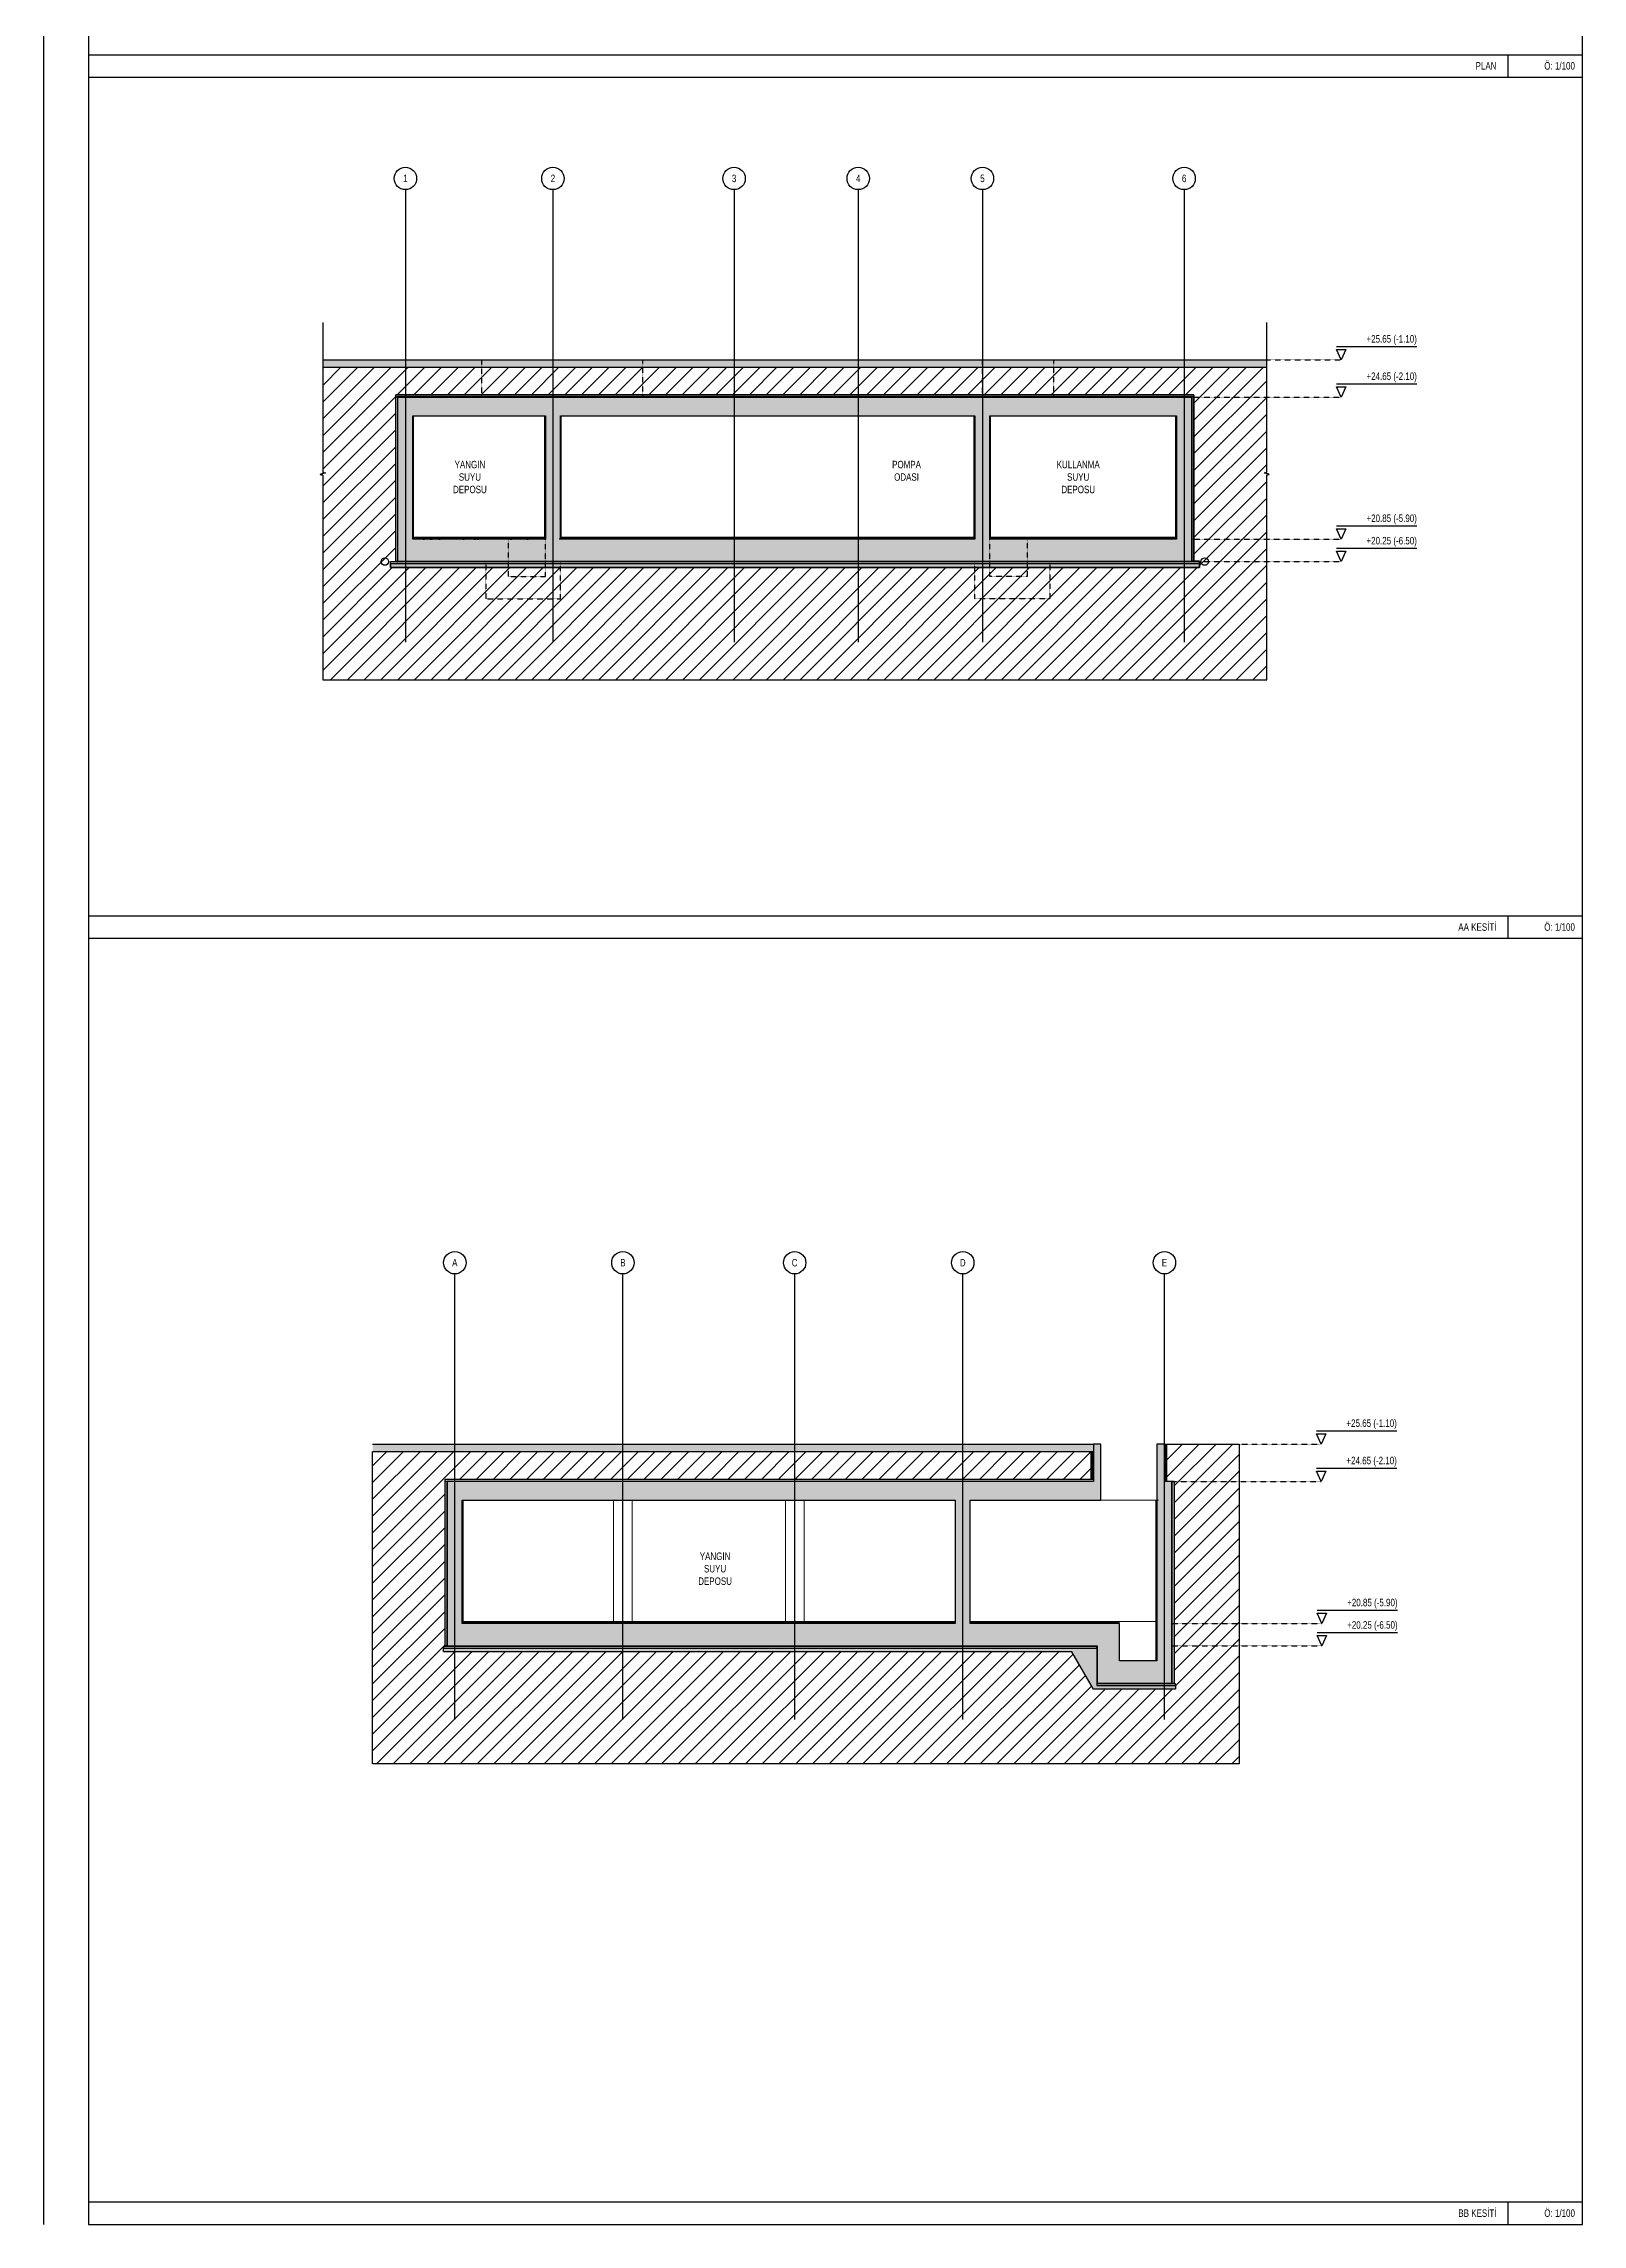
# Model space of a CAD drawing. Header units: centimetres. Extents: x 201386 to 208980, y -688066 to -675725.
# Drawn here: x 201386 to 205506, y -688066 to -682230 of the extents above; entities that cross this region are included whole.
import ezdxf
from ezdxf.enums import TextEntityAlignment as Align

# ---------------------------------------------------------------- set-up
doc = ezdxf.new("R2010")
doc.units = ezdxf.units.CM
doc.linetypes.add('DASHDOT2', pattern=[1.778, 1.27, -0.254, 0, -0.254])
doc.linetypes.add('HIDDEN2', pattern=[0.1875, 0.125, -0.0625])
for name, color, linetype in [('A-ANNO-DIMS', 187, 'CONTINUOUS'), ('A-ANNO-GRID', 155, 'DASHDOT2'), ('A-ANNO-TEXT', 50, 'CONTINUOUS'), ('A-ANNO-TTBL', 157, 'CONTINUOUS'), ('A-ELEV-01', 255, 'CONTINUOUS'), ('A-FNSH-TILE', 63, 'CONTINUOUS'), ('A-HATCH', 253, 'CONTINUOUS'), ('A-WALL-INSL', 249, 'CONTINUOUS'), ('M-PIPE', 235, 'CONTINUOUS'), ('S-CONC', 5, 'CONTINUOUS'), ('S-HTCH', 8, 'CONTINUOUS')]:
    doc.layers.add(name, color=color, linetype=linetype)
doc.layers.add('AS_GORUNUS', color=7, linetype='CONTINUOUS', lineweight=18)
doc.styles.add('Fields_100', font='act_simplex.shx', dxfattribs={"width": 0.8, "height": 20})
pattern_1 = [(50, (178122.731, -678344.76), (18.218467, -1.5939086), [1.905, -20.955]), (355, (178122.731, -678344.76), (-3.524342, 19.105685), [1.524, -16.764058]), (100.451445, (178124.25, -678344.893), (14.694125, 17.511775), [1.619001, -17.809024]), (46.1842, (178122.73, -678339.68), (27.107904, -4.204233), [2.8575, -31.4325]), (96.63556, (178124.99, -678340.03), (23.740413, 24.742612), [2.428502, -26.71356]), (351.18415, (178122.73, -678339.68), (23.740413, 24.742612), [2.285997, -25.145973]), (21, (178125.271, -678340.95), (15.161439, -10.22652), [1.905, -20.955]), (326, (178125.271, -678340.95), (6.180203, 18.418797), [1.524, -16.764]), (71.451445, (178126.535, -678341.803), (21.341642, 8.192277), [1.619001, -17.808994]), (37.5, (178122.731, -678344.7607), (0.3088603, 8.4555039), [0, -16.5608, 0, -17.018, 0, -16.8275]), (7.5, (178122.731, -678344.761), (6.6819663, 10.0180575), [0, -9.7028, 0, -16.1798, 0, -6.4135]), (327.5, (178117.067, -678344.7607), (13.5590595, -0.5728744), [0, -6.35, 0, -19.812, 0, -26.289]), (317.5, (178114.527, -678344.761), (14.812918, 2.542649), [0, -8.255, 0, -13.1572, 0, -18.669])]
pattern_2 = [(45, (178122.731, -678344.7607), (-4.490128, 4.490128), []), (45, (178127.221, -678344.7607), (-4.490128, 4.490128), [3.175, -1.5875])]
pattern_3 = [(0, (178122.7311, -677834.6441), (1.905, 1.09985226), [1.27, -2.54]), (120, (178122.7311, -677834.6441), (-1.904999996, 1.099852265), [1.27, -2.54]), (60, (178122.7311, -677834.6441), (4e-09, 2.199704523), [-2.54, 1.27])]
pattern_4 = [(50, (175012.596, -680736.25), (18.218467, -1.5939086), [1.905, -20.955]), (355, (175012.596, -680736.25), (-3.524342, 19.105685), [1.524, -16.764058]), (100.451445, (175014.114, -680736.383), (14.694125, 17.511775), [1.619001, -17.809024]), (46.1842, (175012.596, -680731.17), (27.107904, -4.204233), [2.8575, -31.4325]), (96.63556, (175014.855, -680731.52), (23.740413, 24.742612), [2.428502, -26.71356]), (351.18415, (175012.596, -680731.17), (23.740413, 24.742612), [2.285997, -25.145973]), (21, (175015.136, -680732.44), (15.161439, -10.22652), [1.905, -20.955]), (326, (175015.136, -680732.44), (6.180203, 18.418797), [1.524, -16.764]), (71.451445, (175016.4, -680733.292), (21.341642, 8.192277), [1.619001, -17.808994]), (37.5, (175012.596, -680736.25), (0.3088603, 8.4555039), [0, -16.5608, 0, -17.018, 0, -16.8275]), (7.5, (175012.596, -680736.25), (6.6819663, 10.0180575), [0, -9.7028, 0, -16.1798, 0, -6.4135]), (327.5, (175006.9316, -680736.25), (13.5590595, -0.5728744), [0, -6.35, 0, -19.812, 0, -26.289]), (317.5, (175004.392, -680736.25), (14.812918, 2.542649), [0, -8.255, 0, -13.1572, 0, -18.669])]
pattern_5 = [(0, (179985.0101, -680290.2639), (1.905, 1.09985226), [1.27, -2.54]), (120, (179985.0101, -680290.2639), (-1.904999996, 1.099852265), [1.27, -2.54]), (60, (179985.0101, -680290.2639), (4e-09, 2.199704523), [-2.54, 1.27])]

msp = doc.modelspace()

# ---------------------------------------------------------------- hatches: boundary and pattern name
at = {"layer": 'A-HATCH'}
h = msp.add_hatch(dxfattribs=at)
h.set_pattern_fill('LINE', color=256, scale=10, angle=45, style=0)
h.set_pattern_definition([(45, (178122.73, -677834.644), (-22.45064, 22.45064), [])])
h.paths.add_polyline_path([(202133.6, -683095.8), (204660.6, -683095.8), (204660.6, -683931.8), (202133.6, -683931.8)])
h.paths.add_polyline_path([(202328.6, -683169.8), (204465.6, -683169.8), (204465.6, -683614.8), (204480.6, -683614.8), (204480.6, -683631.8), (202314.6, -683631.8), (202314.6, -683615.8), (202328.6, -683615.8)], flags=16)
h = msp.add_hatch(dxfattribs=at)
h.set_pattern_fill('LINE', color=256, scale=10, angle=45, style=0)
h.set_pattern_definition([(45, (175012.596, -680736.25), (-22.45064, 22.45064), [])])
h.paths.add_polyline_path([(204190.9, -686071.4), (204190.9, -685997.4), (202266.9, -685997.4), (202266.9, -686833.4), (204586.9, -686833.4), (204586.9, -685977.4), (204392.9, -685977.4), (204392.9, -686076.9), (204412.9, -686076.4), (204412.9, -686618.4), (204416.9, -686618.4), (204416.9, -686633.4), (204196.9, -686633.4), (204139.1, -686533.4), (202456.9, -686533.4), (202456.9, -686518.4), (202460.9, -686518.4), (202460.9, -686071.4)])
at = {"layer": 'A-WALL-INSL', "linetype": 'HIDDEN2', "ltscale": 0.5}
h = msp.add_hatch(dxfattribs=at)
h.set_pattern_fill('HONEY', color=256, scale=0.4, style=0)
h.set_pattern_definition(pattern_3)
h.paths.add_polyline_path([(202328.6, -683615.8), (202328.6, -683174.8), (202333.6, -683174.8), (202333.6, -683615.8)])
h = msp.add_hatch(dxfattribs=at)
h.set_pattern_fill('HONEY', color=256, scale=0.4, style=0)
h.set_pattern_definition(pattern_3)
h.paths.add_polyline_path([(204465.6, -683615.8), (204465.6, -683174.8), (204460.6, -683174.8), (204460.6, -683615.8)])
h = msp.add_hatch(dxfattribs=at)
h.set_pattern_fill('HONEY', color=256, scale=0.4, style=0)
h.set_pattern_definition(pattern_5)
h.paths.add_polyline_path([(204195.9, -685997.4), (204190.9, -685997.4), (204190.9, -686071.4), (204195.9, -686071.4)])
h = msp.add_hatch(dxfattribs=at)
h.set_pattern_fill('HONEY', color=256, scale=0.4, style=0)
h.set_pattern_definition(pattern_5)
h.paths.add_polyline_path([(204387.9, -685977.4), (204392.9, -685977.4), (204392.9, -686076.9), (204387.9, -686076.9)])
h = msp.add_hatch(dxfattribs=at)
h.set_pattern_fill('HONEY', color=256, scale=0.4, style=0)
h.set_pattern_definition([(0, (178255.0119, -680736.2574), (1.905, 1.09985226), [1.27, -2.54]), (120, (178255.0119, -680736.2574), (-1.904999996, 1.099852265), [1.27, -2.54]), (60, (178255.0119, -680736.2574), (4e-09, 2.199704523), [-2.54, 1.27])])
h.paths.add_polyline_path([(202460.9, -686517.4), (202460.9, -686076.4), (202465.9, -686076.4), (202465.9, -686517.4)])
h = msp.add_hatch(dxfattribs=at)
h.set_pattern_fill('HONEY', color=256, scale=0.4, style=0)
h.set_pattern_definition([(0, (180202.0119, -680736.2574), (1.905, 1.09985226), [1.27, -2.54]), (120, (180202.0119, -680736.2574), (-1.904999996, 1.099852265), [1.27, -2.54]), (60, (180202.0119, -680736.2574), (4e-09, 2.199704523), [-2.54, 1.27])])
h.paths.add_polyline_path([(204407.9, -686617.9), (204407.9, -686076.4), (204412.9, -686076.4), (204412.9, -686617.9)])
at = {"layer": 'S-HTCH'}
h = msp.add_hatch(dxfattribs=at)
h.set_pattern_fill('ANSI33', color=256)
h.set_pattern_definition(pattern_2)
h.paths.add_polyline_path([(204660.6, -683075.8), (202133.6, -683075.8), (202133.6, -683095.8), (204660.6, -683095.8)])
h = msp.add_hatch(dxfattribs=at)
h.set_pattern_fill('AR-CONC', color=256, scale=0.1, style=0)
h.set_pattern_definition(pattern_1)
h.paths.add_polyline_path([(204465.6, -683169.8), (202333.6, -683169.8), (202333.6, -683174.8), (204465.6, -683174.8)])
h = msp.add_hatch(dxfattribs=at)
h.set_pattern_fill('ANSI33', color=256)
h.set_pattern_definition(pattern_2)
h.paths.add_polyline_path([(203919.6, -683225.8), (204419.6, -683225.8), (204419.6, -683555.8), (203919.6, -683555.8)], flags=16)
h.paths.add_polyline_path([(202769.6, -683555.8), (202769.6, -683225.8), (203879.6, -683225.8), (203879.6, -683555.8)], flags=16)
h.paths.add_polyline_path([(202374.6, -683555.8), (202374.6, -683225.8), (202729.6, -683225.8), (202729.6, -683555.8)], flags=16)
h.paths.add_polyline_path([(202334.6, -683175.8), (204459.6, -683175.8), (204459.6, -683615.8), (202334.6, -683615.8)])
h = msp.add_hatch(dxfattribs=at)
h.set_pattern_fill('AR-CONC', color=256, scale=0.1, style=0)
h.set_pattern_definition(pattern_1)
h.paths.add_polyline_path([(202729.6, -683551.8), (202374.6, -683551.8), (202374.6, -683555.8), (202729.6, -683555.8)])
h = msp.add_hatch(dxfattribs=at)
h.set_pattern_fill('AR-CONC', color=256, scale=0.1, style=0)
h.set_pattern_definition([(50, (178517.731, -678344.76), (18.218467, -1.5939086), [1.905, -20.955]), (355, (178517.731, -678344.76), (-3.524342, 19.105685), [1.524, -16.764058]), (100.451445, (178519.25, -678344.893), (14.694125, 17.511775), [1.619001, -17.809024]), (46.1842, (178517.73, -678339.68), (27.107904, -4.204233), [2.8575, -31.4325]), (96.63556, (178519.99, -678340.03), (23.740413, 24.742612), [2.428502, -26.71356]), (351.18415, (178517.73, -678339.68), (23.740413, 24.742612), [2.285997, -25.145973]), (21, (178520.271, -678340.95), (15.161439, -10.22652), [1.905, -20.955]), (326, (178520.271, -678340.95), (6.180203, 18.418797), [1.524, -16.764]), (71.451445, (178521.535, -678341.803), (21.341642, 8.192277), [1.619001, -17.808994]), (37.5, (178517.731, -678344.7607), (0.3088603, 8.4555039), [0, -16.5608, 0, -17.018, 0, -16.8275]), (7.5, (178517.731, -678344.761), (6.6819663, 10.0180575), [0, -9.7028, 0, -16.1798, 0, -6.4135]), (327.5, (178512.067, -678344.7607), (13.5590595, -0.5728744), [0, -6.35, 0, -19.812, 0, -26.289]), (317.5, (178509.527, -678344.761), (14.812918, 2.542649), [0, -8.255, 0, -13.1572, 0, -18.669])])
h.paths.add_polyline_path([(203879.6, -683551.8), (202769.6, -683551.8), (202769.6, -683555.8), (203879.6, -683555.8)])
h = msp.add_hatch(dxfattribs=at)
h.set_pattern_fill('AR-CONC', color=256, scale=0.1, style=0)
h.set_pattern_definition([(50, (179667.731, -678344.746), (18.218467, -1.5939086), [1.905, -20.955]), (355, (179667.731, -678344.746), (-3.524342, 19.105685), [1.524, -16.764058]), (100.451445, (179669.25, -678344.879), (14.694125, 17.511775), [1.619001, -17.809024]), (46.1842, (179667.73, -678339.666), (27.107904, -4.204233), [2.8575, -31.4325]), (96.63556, (179669.99, -678340.016), (23.740413, 24.742612), [2.428502, -26.71356]), (351.18415, (179667.73, -678339.666), (23.740413, 24.742612), [2.285997, -25.145973]), (21, (179670.271, -678340.936), (15.161439, -10.22652), [1.905, -20.955]), (326, (179670.271, -678340.936), (6.180203, 18.418797), [1.524, -16.764]), (71.451445, (179671.535, -678341.788), (21.341642, 8.192277), [1.619001, -17.808994]), (37.5, (179667.731, -678344.746), (0.3088603, 8.4555039), [0, -16.5608, 0, -17.018, 0, -16.8275]), (7.5, (179667.731, -678344.746), (6.6819663, 10.0180575), [0, -9.7028, 0, -16.1798, 0, -6.4135]), (327.5, (179662.067, -678344.746), (13.5590595, -0.5728744), [0, -6.35, 0, -19.812, 0, -26.289]), (317.5, (179659.527, -678344.746), (14.812918, 2.542649), [0, -8.255, 0, -13.1572, 0, -18.669])])
h.paths.add_polyline_path([(204419.6, -683551.8), (203919.6, -683551.8), (203919.6, -683555.8), (204419.6, -683555.8)])
h = msp.add_hatch(dxfattribs=at)
h.set_pattern_fill('AR-CONC', color=256, scale=0.1, style=0)
h.set_pattern_definition([(50, (202132.579, -683865.792), (18.21847, -1.59391), [1.905, -20.955]), (355, (202132.58, -683865.792), (-3.52434, 19.10568), [1.524, -16.76406]), (100.45144, (202134.097, -683865.924), (14.69412, 17.51178), [1.619, -17.80902]), (46.1842, (202132.58, -683860.712), (27.1079, -4.20423), [2.8575, -31.4325]), (96.6356, (202134.838, -683861.062), (23.7404, 24.7426), [2.4285, -26.71356]), (351.1842, (202132.58, -683860.712), (23.7404, 24.7426), [2.286, -25.14597]), (21, (202135.119, -683861.982), (15.16144, -10.22652), [1.905, -20.955]), (326, (202135.12, -683861.982), (6.1802, 18.4188), [1.524, -16.764]), (71.45144, (202136.383, -683862.834), (21.34164, 8.19228), [1.619, -17.809]), (37.5, (202132.579, -683865.7916), (0.30886, 8.455504), [0, -16.5608, 0, -17.018, 0, -16.8275]), (7.5, (202132.579, -683865.792), (6.681966, 10.018057), [0, -9.7028, 0, -16.1798, 0, -6.4135]), (327.5, (202126.915, -683865.7916), (13.55906, -0.572874), [0, -6.35, 0, -19.812, 0, -26.289]), (317.5, (202124.375, -683865.792), (14.81292, 2.54265), [0, -8.255, 0, -13.1572, 0, -18.669])])
h.paths.add_polyline_path([(204479.6, -683621.8), (202314.6, -683621.8), (202314.6, -683631.8), (204479.6, -683631.8)])
h.paths.add_polyline_path([(204479.6, -683615.8), (202314.6, -683615.8), (202314.6, -683620.8), (204479.6, -683620.8)])
h = msp.add_hatch(dxfattribs=at)
h.set_pattern_fill('ANSI33', color=256)
h.set_pattern_definition([(45, (178069.012, -681246.3666), (-4.490128, 4.490128), []), (45, (178073.502, -681246.3666), (-4.490128, 4.490128), [3.175, -1.5875])])
h.paths.add_polyline_path([(204196.9, -685997.4), (204196.9, -685977.4), (202266.9, -685977.4), (202266.9, -685997.4)])
h = msp.add_hatch(dxfattribs=at)
h.set_pattern_fill('ANSI33', color=256)
h.set_pattern_definition([(45, (177593.595, -678705.884), (-4.490128, 4.490128), []), (45, (177598.085, -678705.884), (-4.490128, 4.490128), [3.175, -1.5875])])
h.paths.add_polyline_path([(204406.9, -686077.4), (204386.9, -686077.4), (204386.9, -685977.4), (204366.9, -685977.4), (204366.9, -686557.4), (204266.9, -686557.4), (204266.9, -686457.4), (203866.9, -686457.4), (203866.9, -686127.4), (204216.9, -686127.4), (204216.9, -685977.4), (204196.9, -685977.4), (204196.9, -686077.4), (202466.9, -686077.4), (202466.9, -686517.4), (204206.9, -686517.4), (204206.9, -686617.4), (204406.9, -686617.4)])
h.paths.add_polyline_path([(202506.9, -686457.4), (202506.9, -686127.4), (203826.9, -686127.4), (203826.9, -686457.4)], flags=16)
h = msp.add_hatch(dxfattribs=at)
h.set_pattern_fill('AR-CONC', color=256, scale=0.1, style=0)
h.set_pattern_definition([(50, (178255.012, -681246.367), (18.218467, -1.5939086), [1.905, -20.955]), (355, (178255.012, -681246.367), (-3.524342, 19.105685), [1.524, -16.764058]), (100.451445, (178256.53, -681246.5), (14.694125, 17.511775), [1.619001, -17.809024]), (46.1842, (178255.012, -681241.287), (27.107904, -4.204233), [2.8575, -31.4325]), (96.63556, (178257.27, -681241.637), (23.740413, 24.742612), [2.428502, -26.71356]), (351.18415, (178255.012, -681241.287), (23.740413, 24.742612), [2.285997, -25.145973]), (21, (178257.552, -681242.557), (15.161439, -10.22652), [1.905, -20.955]), (326, (178257.552, -681242.557), (6.180203, 18.418797), [1.524, -16.764]), (71.451445, (178258.815, -681243.409), (21.341642, 8.192277), [1.619001, -17.808994]), (37.5, (178255.012, -681246.3667), (0.3088603, 8.4555039), [0, -16.5608, 0, -17.018, 0, -16.8275]), (7.5, (178255.012, -681246.367), (6.6819663, 10.0180575), [0, -9.7028, 0, -16.1798, 0, -6.4135]), (327.5, (178249.348, -681246.3667), (13.5590595, -0.5728744), [0, -6.35, 0, -19.812, 0, -26.289]), (317.5, (178246.808, -681246.367), (14.812918, 2.542649), [0, -8.255, 0, -13.1572, 0, -18.669])])
h.paths.add_polyline_path([(204196.4, -686071.4), (202465.9, -686071.4), (202465.9, -686076.4), (204196.4, -686076.4)])
h = msp.add_hatch(dxfattribs=at)
h.set_pattern_fill('AR-CONC', color=256, scale=0.1, style=0)
h.set_pattern_definition([(50, (178905.012, -681246.367), (18.218467, -1.5939086), [1.905, -20.955]), (355, (178905.012, -681246.367), (-3.524342, 19.105685), [1.524, -16.764058]), (100.451445, (178906.53, -681246.5), (14.694125, 17.511775), [1.619001, -17.809024]), (46.1842, (178905.012, -681241.287), (27.107904, -4.204233), [2.8575, -31.4325]), (96.63556, (178907.27, -681241.637), (23.740413, 24.742612), [2.428502, -26.71356]), (351.18415, (178905.012, -681241.287), (23.740413, 24.742612), [2.285997, -25.145973]), (21, (178907.552, -681242.557), (15.161439, -10.22652), [1.905, -20.955]), (326, (178907.552, -681242.557), (6.180203, 18.418797), [1.524, -16.764]), (71.451445, (178908.815, -681243.409), (21.341642, 8.192277), [1.619001, -17.808994]), (37.5, (178905.012, -681246.3666), (0.3088603, 8.4555039), [0, -16.5608, 0, -17.018, 0, -16.8275]), (7.5, (178905.012, -681246.367), (6.6819663, 10.0180575), [0, -9.7028, 0, -16.1798, 0, -6.4135]), (327.5, (178899.348, -681246.3666), (13.5590595, -0.5728744), [0, -6.35, 0, -19.812, 0, -26.289]), (317.5, (178896.808, -681246.367), (14.812918, 2.542649), [0, -8.255, 0, -13.1572, 0, -18.669])])
h.paths.add_polyline_path([(203826.9, -686457.4), (203826.9, -686453.4), (202506.9, -686453.4), (202506.9, -686457.4)])
h.paths.add_polyline_path([(203866.9, -686453.4), (203866.9, -686457.4), (204266.9, -686457.4), (204266.9, -686453.4)])
h = msp.add_hatch(dxfattribs=at)
h.set_pattern_fill('AR-CONC', color=256, scale=0.1, style=0)
h.set_pattern_definition(pattern_4)
h.paths.add_polyline_path([(204205.9, -686518.4), (202456.9, -686518.4), (202456.9, -686523.4), (204205.9, -686523.4)])
h = msp.add_hatch(dxfattribs=at)
h.set_pattern_fill('AR-CONC', color=256, scale=0.1, style=0)
h.set_pattern_definition([(50, (177593.595, -678711.884), (18.218467, -1.5939086), [1.905, -20.955]), (355, (177593.595, -678711.884), (-3.524342, 19.105685), [1.524, -16.764058]), (100.451445, (177595.113, -678712.017), (14.694125, 17.511775), [1.619001, -17.809024]), (46.1842, (177593.595, -678706.804), (27.107904, -4.204233), [2.8575, -31.4325]), (96.63556, (177595.854, -678707.154), (23.740413, 24.742612), [2.428502, -26.71356]), (351.18415, (177593.595, -678706.804), (23.740413, 24.742612), [2.285997, -25.145973]), (21, (177596.135, -678708.074), (15.161439, -10.22652), [1.905, -20.955]), (326, (177596.135, -678708.074), (6.180203, 18.418797), [1.524, -16.764]), (71.451445, (177597.398, -678708.926), (21.341642, 8.192277), [1.619001, -17.808994]), (37.5, (177593.595, -678711.884), (0.3088603, 8.4555039), [0, -16.5608, 0, -17.018, 0, -16.8275]), (7.5, (177593.595, -678711.884), (6.6819663, 10.0180575), [0, -9.7028, 0, -16.1798, 0, -6.4135]), (327.5, (177587.931, -678711.884), (13.5590595, -0.5728744), [0, -6.35, 0, -19.812, 0, -26.289]), (317.5, (177585.391, -678711.884), (14.812918, 2.542649), [0, -8.255, 0, -13.1572, 0, -18.669])])
h.paths.add_polyline_path([(202456.9, -686523.4), (204205.9, -686523.4), (204205.9, -686623.4), (204416.9, -686623.4), (204416.9, -686633.4), (204196.9, -686633.4), (204139.1, -686533.4), (202456.9, -686533.4)])
h = msp.add_hatch(dxfattribs=at)
h.set_pattern_fill('AR-CONC', color=256, scale=0.1, style=0)
h.set_pattern_definition(pattern_4)
h.paths.add_polyline_path([(204416.9, -686618.1), (204206.4, -686617.9), (204206.4, -686517.9), (203846.9, -686517.9), (203846.9, -686518.4), (204205.9, -686518.4), (204205.9, -686523.4), (204205.9, -686623.4), (204416.9, -686623.6)])

# ---------------------------------------------------------------- linework, layer by layer
at = {"layer": 'A-ANNO-DIMS', "linetype": 'HIDDEN2'}
for p, q in [((204560.6, -683075.8), (204860.1, -683075.8)), ((204459.6, -683175.8), (204860.1, -683175.8)), ((204459.6, -683555.8), (204860.1, -683555.8)), ((204459.6, -683615.8), (204860.1, -683615.8)), ((204506.9, -685977.4), (204806.4, -685977.4)), ((204405.9, -686077.4), (204806.4, -686077.4)), ((204407.9, -686457.4), (204808.4, -686457.4)), ((204407.9, -686517.4), (204808.4, -686517.4))]:
    msp.add_line(p, q, dxfattribs=at)
at = {"layer": 'A-ANNO-DIMS', "elevation": 0}
for points in [[(205062.8, -683040.8), (204847.6, -683040.8)], [(205062.8, -683140.8), (204847.6, -683140.8)], [(205062.8, -683520.8), (204847.6, -683520.8)], [(205062.8, -683580.8), (204847.6, -683580.8)], [(205009.1, -685942.4), (204793.9, -685942.4)], [(204386.9, -685977.4), (204586.9, -685977.4)], [(205009.1, -686042.4), (204793.9, -686042.4)], [(205011.1, -686422.4), (204795.9, -686422.4)], [(205011.1, -686482.4), (204795.9, -686482.4)]]:
    msp.add_lwpolyline(points, dxfattribs=at)
for points in [[(204860.1, -683075.8), (204847.6, -683048.3), (204872.6, -683048.3)], [(202328.6, -683169.8), (204465.6, -683169.8), (204465.6, -683614.8), (204480.6, -683614.8), (204480.6, -683631.8), (202314.6, -683631.8), (202314.6, -683615.8), (202328.6, -683615.8)], [(204860.1, -683175.8), (204847.6, -683148.3), (204872.6, -683148.3)], [(204860.1, -683555.8), (204847.6, -683528.3), (204872.6, -683528.3)], [(204860.1, -683615.8), (204847.6, -683588.3), (204872.6, -683588.3)], [(204806.4, -685977.4), (204793.9, -685949.9), (204818.9, -685949.9)], [(204806.4, -686077.4), (204793.9, -686049.9), (204818.9, -686049.9)], [(204808.4, -686457.4), (204795.9, -686429.9), (204820.9, -686429.9)], [(204808.4, -686517.4), (204795.9, -686489.9), (204820.9, -686489.9)]]:
    msp.add_lwpolyline(points, close=True, dxfattribs=at)
at = {"layer": 'A-ANNO-GRID'}
for p, q in [((202354.6, -682620.4), (202354.6, -683831.8)), ((202749.6, -682620.4), (202749.6, -683831.8)), ((203234.6, -682620.4), (203234.6, -683831.8)), ((203567.1, -682620.4), (203567.1, -683831.8)), ((203899.6, -682620.4), (203899.6, -683831.8)), ((204439.6, -682620.4), (204439.6, -683831.8))]:
    msp.add_line(p, q, dxfattribs=at)
at = {"layer": 'A-ANNO-GRID', "elevation": 0}
for points in [[(202133.6, -682975.8), (202133.6, -683376.7), (202140.5, -683378.5), (202133.6, -683380.4), (202126.6, -683382.3), (202133.6, -683384.1), (202133.6, -683931.8), (204660.6, -683931.8), (204660.6, -683384.1), (204667.5, -683382.3), (204660.6, -683380.4), (204653.6, -683378.5), (204660.6, -683376.7), (204660.6, -682975.8)], [(202486.9, -686714.7), (202486.9, -685522)], [(202936.9, -686714.7), (202936.9, -685522)], [(203396.9, -686714.7), (203396.9, -685522)], [(203846.9, -686714.7), (203846.9, -685522)], [(204386.9, -686714.7), (204386.9, -685522)], [(204586.9, -685977.4), (204586.9, -686833.4), (202266.9, -686833.4), (202266.9, -685997.4)]]:
    msp.add_lwpolyline(points, dxfattribs=at)
at = {"layer": 'A-ANNO-GRID', "linetype": 'Continuous', "ltscale": 10}
for centre in [(202354.6, -682590.4), (202749.6, -682590.4), (203234.6, -682590.4), (203567.1, -682590.4), (203899.6, -682590.4), (204439.6, -682590.4), (202486.9, -685492), (202936.9, -685492), (203396.9, -685492), (203846.9, -685492), (204386.9, -685492)]:
    msp.add_circle(centre, 30, dxfattribs=at)
at = {"layer": 'A-ANNO-TTBL'}
for p, q in [((201385.9, -675805.5), (201385.9, -688065.5)), ((201505.9, -679225.5), (201505.9, -688065.5)), ((201505.9, -682259.3), (205505.9, -682259.3)), ((205305.9, -682259.3), (205305.9, -682319.3)), ((201505.9, -682319.3), (205505.9, -682319.3)), ((201505.9, -684563.9), (205505.9, -684563.9)), ((205305.9, -684563.9), (205305.9, -684623.9)), ((201505.9, -684623.9), (205505.9, -684623.9)), ((201505.9, -688005.5), (205505.9, -688005.5)), ((205306, -688005.5), (205306, -688065.5))]:
    msp.add_line(p, q, dxfattribs=at)
msp.add_lwpolyline([(201505.9, -688065.5), (205505.9, -688065.5), (205505.9, -679225.5)], dxfattribs=at)
at = {"layer": 'A-ELEV-01', "linetype": 'HIDDEN2'}
for p, q in [((202559.6, -683175.8), (202559.6, -683075.8)), ((202989.6, -683075.8), (202989.6, -683175.8)), ((203899.6, -683175.8), (203899.6, -683075.8)), ((204089.6, -683075.8), (204089.6, -683175.8)), ((203919.6, -683655.8), (203919.6, -683555.8)), ((204019.6, -683555.8), (204019.6, -683655.8)), ((204019.6, -683655.8), (203919.6, -683655.8))]:
    msp.add_line(p, q, dxfattribs=at)
at = {"layer": 'A-ELEV-01', "linetype": 'HIDDEN2', "elevation": 0}
for points in [[(202629.6, -683555.8), (202629.6, -683655.8), (202729.6, -683655.8), (202729.6, -683555.8)], [(202569.6, -683615.8), (202569.6, -683715.8), (202769.6, -683715.8), (202769.6, -683615.8)], [(204079.6, -683615.8), (204079.6, -683715.8), (203879.6, -683715.8), (203879.6, -683615.8)]]:
    msp.add_lwpolyline(points, dxfattribs=at)
at = {"layer": 'A-FNSH-TILE'}
for p, q in [((202375.6, -683550.8), (202375.6, -683225.8)), ((202376.6, -683550.8), (202376.6, -683225.8)), ((202727.6, -683550.8), (202727.6, -683225.8)), ((202728.6, -683550.8), (202728.6, -683225.8)), ((202770.6, -683550.8), (202770.6, -683225.8)), ((202771.6, -683550.8), (202771.6, -683225.8)), ((203877.6, -683550.8), (203877.6, -683225.8)), ((203878.6, -683550.8), (203878.6, -683225.8)), ((203920.6, -683550.8), (203920.6, -683225.8)), ((203921.6, -683550.8), (203921.6, -683225.8)), ((204417.6, -683550.8), (204417.6, -683225.8)), ((204418.6, -683550.8), (204418.6, -683225.8)), ((202374.6, -683550.8), (202729.6, -683550.8)), ((202374.6, -683551.8), (202729.6, -683551.8)), ((202769.6, -683550.8), (203879.6, -683550.8)), ((202769.6, -683551.8), (203879.6, -683551.8)), ((203919.6, -683550.8), (204419.6, -683550.8)), ((203919.6, -683551.8), (204419.6, -683551.8)), ((202507.9, -686453.4), (202507.9, -686128.4)), ((202508.9, -686453.4), (202508.9, -686128.4)), ((204364.9, -686557.4), (204364.9, -686127.4)), ((204365.9, -686557.4), (204365.9, -686127.4)), ((202506.9, -686452.4), (203826.9, -686452.4)), ((202506.9, -686453.4), (203826.9, -686453.4)), ((203866.9, -686452.4), (204266.9, -686452.4)), ((203866.9, -686453.4), (204266.9, -686453.4))]:
    msp.add_line(p, q, dxfattribs=at)
at = {"layer": 'A-WALL-INSL'}
for p, q in [((204460.6, -683614.8), (204460.6, -683174.8)), ((204480.6, -683614.8), (204460.6, -683614.8)), ((204480.6, -683620.8), (204480.6, -683614.8))]:
    msp.add_line(p, q, dxfattribs=at)
at = {"layer": 'A-WALL-INSL', "linetype": 'HIDDEN2', "ltscale": 0.5, "const_width": 1, "elevation": 0}
for points in [[(204480.1, -683620.8), (204480.1, -683615.3), (204460.1, -683615.3), (204460.1, -683175.3), (202334.1, -683175.3), (202334.1, -683620.5), (202316.1, -683620.5), (202316.1, -683621.3)], [(204387.4, -685977.4), (204387.4, -686076.9), (204407.4, -686076.9), (204407.4, -686617.9), (204206.4, -686617.9), (204206.4, -686517.9), (202466.4, -686517.9), (202466.4, -686076.9), (204196.4, -686076.9), (204196.4, -685977.4)]]:
    msp.add_lwpolyline(points, dxfattribs=at)
at = {"layer": 'A-WALL-INSL', "ltscale": 0.5, "elevation": 0}
for points in [[(202328.6, -683615.8), (202328.6, -683174.8), (202333.6, -683174.8), (202333.6, -683615.8)], [(204465.6, -683615.8), (204465.6, -683174.8), (204460.6, -683174.8), (204460.6, -683615.8)], [(202460.9, -686517.4), (202460.9, -686076.4), (202465.9, -686076.4), (202465.9, -686517.4)], [(204407.9, -686618.4), (204407.9, -686076.4), (204412.9, -686076.4), (204412.9, -686618.4)]]:
    msp.add_lwpolyline(points, close=True, dxfattribs=at)
for points in [[(204195.9, -685997.4), (204195.9, -686071.4), (204190.9, -686071.4), (204190.9, -685997.4)], [(204387.9, -685997.4), (204387.9, -686076.9), (204392.9, -686076.9), (204392.9, -685977.4)]]:
    msp.add_lwpolyline(points, dxfattribs=at)
at = {"layer": 'AS_GORUNUS'}
for p, q in [((204216.9, -686127.4), (204371.1, -686127.4)), ((204266.9, -686452.4, 0), (204366.9, -686452.4, 0))]:
    msp.add_line(p, q, dxfattribs=at)
at = {"layer": 'AS_GORUNUS', "elevation": 0}
for points in [[(202961.9, -686452.4), (202961.9, -686127.4), (202911.9, -686127.4), (202911.9, -686452.4)], [(203421.9, -686452.4), (203421.9, -686127.4), (203371.9, -686127.4), (203371.9, -686452.4)]]:
    msp.add_lwpolyline(points, dxfattribs=at)
at = {"layer": 'M-PIPE'}
for centre in [(202299.6, -683615.8), (204494.6, -683615.8)]:
    msp.add_circle(centre, 10, dxfattribs=at)
at = {"layer": 'S-CONC'}
for p, q in [((202133.6, -683075.8), (204660.6, -683075.8)), ((202133.6, -683095.8), (204660.6, -683095.8)), ((204465.6, -683169.8), (202328.6, -683169.8)), ((202328.6, -683174.8), (202328.6, -683169.8)), ((204465.6, -683174.8), (202328.6, -683174.8)), ((204465.6, -683174.8), (204465.6, -683169.8)), ((202314.6, -683620.8), (202314.6, -683615.8)), ((204479.6, -683615.8), (204479.6, -683620.8)), ((204479.6, -683621.8), (204479.6, -683631.8)), ((202266.9, -685977.4), (204196.9, -685977.4)), ((202266.9, -685997.4), (204196.9, -685997.4)), ((202460.9, -686076.4), (202460.9, -686071.4)), ((202460.9, -686071.4), (204196.4, -686071.4)), ((202456.9, -686518.4), (204205.9, -686518.4)), ((202456.9, -686518.4), (202456.9, -686523.4)), ((204205.9, -686523.4), (204205.9, -686518.4)), ((204206.9, -686618.4), (204416.9, -686618.4)), ((204416.9, -686623.4), (204416.9, -686618.4))]:
    msp.add_line(p, q, dxfattribs=at)
at = {"layer": 'S-CONC', "elevation": 0}
for points in [[(202334.6, -683175.8), (204459.6, -683175.8), (204459.6, -683615.8), (202334.6, -683615.8), (202334.6, -683175.8)], [(202374.6, -683555.8), (202374.6, -683225.8), (202729.6, -683225.8), (202729.6, -683555.8), (202374.6, -683555.8)], [(202769.6, -683555.8), (202769.6, -683225.8), (203879.6, -683225.8), (203879.6, -683555.8), (202766.6, -683555.8)], [(203919.6, -683225.8), (204419.6, -683225.8), (204419.6, -683555.8), (203919.6, -683555.8), (203919.6, -683225.8)], [(202314.6, -683615.8), (204479.6, -683615.8)], [(202314.6, -683620.8), (204479.6, -683620.8)], [(204479.6, -683621.8), (202314.6, -683621.8), (202314.6, -683631.8), (204479.6, -683631.8)], [(204406.9, -686077.4), (204386.9, -686077.4), (204386.9, -685977.4), (204366.9, -685977.4), (204366.9, -686557.4), (204266.9, -686557.4), (204266.9, -686457.4), (203866.9, -686457.4), (203866.9, -686127.4), (204216.9, -686127.4), (204216.9, -685977.4), (204196.9, -685977.4), (204196.9, -686077.4), (202466.9, -686077.4), (202466.9, -686517.4), (204206.9, -686517.4), (204206.9, -686617.4), (204406.9, -686617.4), (204406.9, -686077.4)], [(202456.9, -686523.4), (204205.9, -686523.4), (204205.9, -686623.4), (204416.9, -686623.4), (204416.9, -686633.4), (204196.9, -686633.4), (204139.1, -686533.4), (202456.9, -686533.4), (202456.9, -686523.4)]]:
    msp.add_lwpolyline(points, dxfattribs=at)
msp.add_lwpolyline([(202506.9, -686457.4), (202506.9, -686127.4), (203826.9, -686127.4), (203826.9, -686457.4)], close=True, dxfattribs=at)

# ---------------------------------------------------------------- texts
at = {"layer": 'A-ANNO-DIMS', "color": 50, "char_height": 20, "attachment_point": 9, "style": 'Fields_100'}
for s, insert in [('+25.65 (-1.10)', (205062.8, -683035.8)), ('+24.65 (-2.10)', (205062.8, -683135.8)), ('+20.85 (-5.90)', (205062.8, -683515.8)), ('+20.25 (-6.50)', (205062.8, -683575.8)), ('+25.65 (-1.10)', (205009.1, -685937.4)), ('+24.65 (-2.10)', (205009.1, -686037.4)), ('+20.85 (-5.90)', (205011.1, -686417.4)), ('+20.25 (-6.50)', (205011.1, -686477.4))]:
    msp.add_mtext_dynamic_manual_height_columns(s, width=226.336, gutter_width=100, heights=[0], dxfattribs=dict(at, insert=insert))
at = {"layer": 'A-ANNO-GRID', "color": 50, "style": 'Fields_100', "width": 0.8}
for s, p in [('1', (202354.6, -682590.4)), ('2', (202749.6, -682590.4)), ('3', (203234.6, -682590.4)), ('4', (203567.1, -682590.4)), ('5', (203899.6, -682590.4)), ('6', (204439.6, -682590.4)), ('A', (202486.9, -685492)), ('B', (202936.9, -685492)), ('C', (203396.9, -685492)), ('D', (203846.9, -685492)), ('E', (204386.9, -685492))]:
    msp.add_text(s, height=20, rotation=359.92667, dxfattribs=at).set_placement(p, align=Align.MIDDLE_CENTER)
at = {"layer": 'A-ANNO-TEXT', "char_height": 20, "style": 'Fields_100'}
for s, width, gutter_width, insert, attachment_point in [('PLAN', 200.389, 12.5, (205275.9, -682289.3), 6), ('Ö: 1/100', 416.056, 12.5, (205485.9, -682289.3), 6), ('YANGIN SUYU DEPOSU', 93.753, 100, (202527.4, -683346.1), 2), ('POMPA\\PODASI', 93.753, 100, (203696.4, -683346.1), 2), ('KULLANMA SUYU DEPOSU', 93.753, 100, (204156, -683346.1), 2), ('AA KESİTİ', 200.389, 12.5, (205275.9, -684593.9), 6), ('Ö: 1/100', 416.056, 12.5, (205485.9, -684593.9), 6), ('YANGIN SUYU DEPOSU', 93.753, 100, (203183.8, -686267.5), 2), ('BB KESİTİ', 200.389, 12.5, (205276, -688035.5), 6), ('Ö: 1/100', 416.056, 12.5, (205486, -688035.5), 6)]:
    msp.add_mtext_dynamic_manual_height_columns(s, width=width, gutter_width=gutter_width, heights=[0], dxfattribs=dict(at, insert=insert, attachment_point=attachment_point))

doc.saveas('drawing.dxf')
